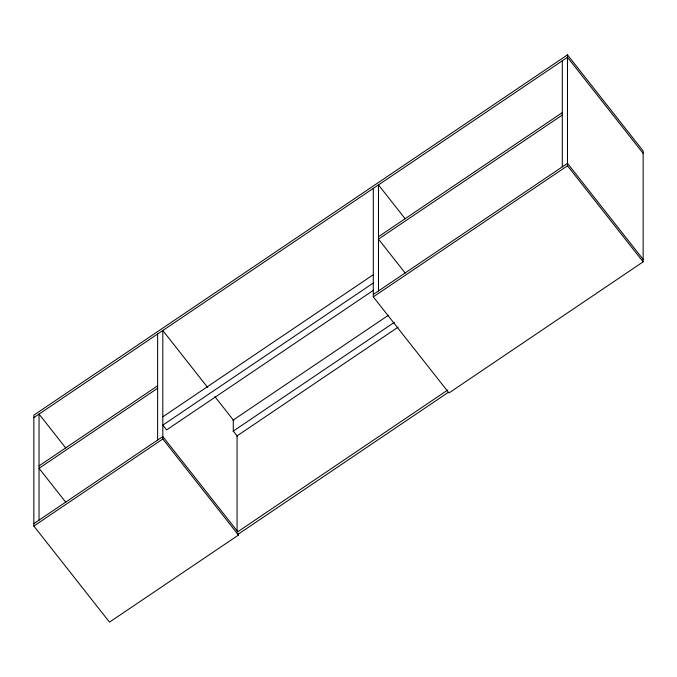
<?xml version="1.0" encoding="UTF-8"?>
<svg xmlns="http://www.w3.org/2000/svg" width="677" height="677" viewBox="0 0 677 677"><rect width="100%" height="100%" fill="white"/><g stroke="black" fill="none" stroke-linecap="round" stroke-linejoin="round"><path stroke-width="1.02" d="M373.298 188.401L373.298 296.881L448.969 392.948L643.15 261.847L643.15 150.937L567.487 54.871L33.85 415.153L33.85 526.063L109.513 622.129L238.473 535.067L238.473 533.442M33.85 417.582L567.487 57.291L643.15 153.366M39.038 465.894L157.623 385.831M378.485 236.713L562.299 112.61M157.623 388.251L39.038 468.315L65.745 502.232M562.299 115.039L378.485 239.133L405.193 273.043M162.81 416.812L373.298 274.701M373.298 283.02L162.81 425.131L166.593 429.937L373.594 290.179M33.85 523.634L162.81 436.563L237.17 530.98M373.298 294.453L567.487 163.352L643.15 259.418M33.85 526.063L162.81 438.992L162.81 330.511L207.754 387.582M373.298 296.881L567.487 165.772L567.487 54.871M233.1 420.121L388.234 315.38M233.1 431.215L394.369 322.328M236.882 436.013L398.152 327.135M236.493 532.63L447.649 390.07M237.906 534.415L448.174 392.44M567.487 165.772L643.15 261.847M405.244 218.866L378.485 184.897L378.485 290.949M214.922 396.68L233.81 420.662M237.068 435.886L233.286 431.088L233.286 419.994M162.81 438.992L238.473 535.067M65.779 448.03L39.038 414.079L39.038 520.131M562.299 60.795L562.299 166.855M237.068 435.294L237.068 530.853M157.623 334.015L157.623 440.067"/></g></svg>
